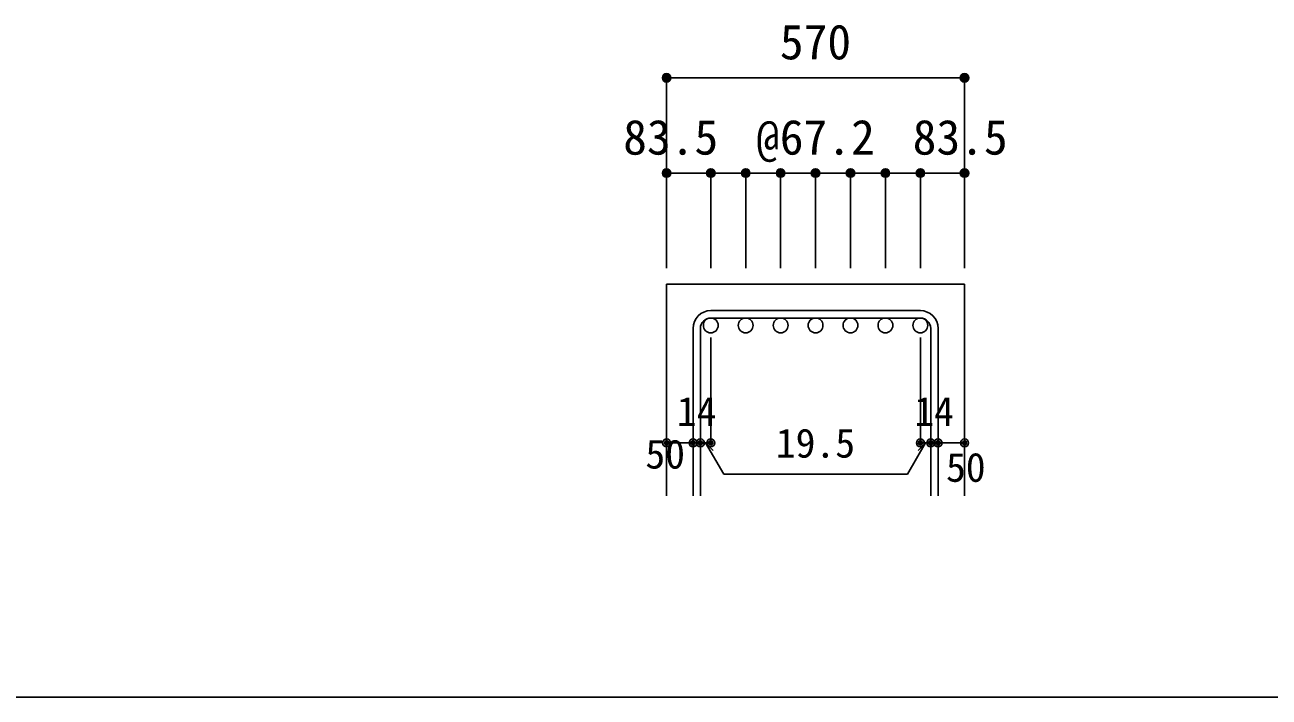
# Model space of a CAD drawing. Units: millimetres at full size, sheet at 1:30; details may follow other scales. Extents: x -5973 to 5954, y -4195 to 4201.
# Drawn here: x -942 to 1409, y -4195 to -2925 of the extents above; entities that cross this region are included whole.
import ezdxf
from ezdxf.enums import TextEntityAlignment as Align

# ---------------------------------------------------------------- set-up
doc = ezdxf.new("R2010")
doc.units = ezdxf.units.MM
doc.header["$LTSCALE"] = 30
doc.header["$PDMODE"] = 32
doc.header["$PDSIZE"] = 15
for name, color, linetype in [('0-1_躯体線', 2, 'Continuous'), ('0-5_基礎梁筋', 7, 'Continuous'), ('0-6_スタラップ筋', 7, 'Continuous'), ('0-D_寸法', 4, 'Continuous'), ('F-0_枠', 6, 'Continuous')]:
    doc.layers.add(name, color=color, linetype=linetype)
doc.styles.add('ＭＳ ゴシック', font='')
doc.styles.get('ＭＳ ゴシック').set_extended_font_data('MS Gothic')

msp = doc.modelspace()

# ---------------------------------------------------------------- linework, layer by layer
at = {"layer": '0-1_躯体線'}
for p, q in [((270.94, -3414.89), (270.94, -3814.89)), ((270.94, -3414.89), (833.94, -3414.89)), ((833.94, -3414.89), (833.94, -3814.89))]:
    msp.add_line(p, q, dxfattribs=at)
at = {"layer": '0-5_基礎梁筋', "color": 3}
for centre in [(354.44, -3492.89), (420.44, -3492.89), (486.44, -3492.89), (552.44, -3492.89), (618.44, -3492.89), (684.44, -3492.89), (750.44, -3492.89)]:
    msp.add_circle(centre, 14, dxfattribs=at)
at = {"layer": '0-6_スタラップ筋'}
for p, q in [((750.44, -3464.89), (354.44, -3464.89)), ((750.44, -3478.89), (354.44, -3478.89)), ((320.94, -3498.39), (320.94, -3814.89)), ((334.94, -3498.39), (334.94, -3814.89)), ((769.94, -3498.39), (769.94, -3814.89)), ((783.94, -3498.39), (783.94, -3814.89))]:
    msp.add_line(p, q, dxfattribs=at)
for centre, radius, start, end in [((354.44, -3498.39), 33.5, 90, 180), ((354.44, -3498.39), 19.5, 90, 180), ((750.44, -3498.39), 33.5, 0, 90), ((750.44, -3498.39), 19.5, 0, 90)]:
    msp.add_arc(centre, radius, start, end, dxfattribs=at)
at = {"layer": '0-D_寸法'}
for p, q in [((270.94, -3024.89), (270.94, -3204.89)), ((270.94, -3024.89), (833.94, -3024.89)), ((833.94, -3024.89), (833.94, -3204.89)), ((833.94, -3024.89), (833.94, -3204.89)), ((354.44, -3204.89), (270.94, -3204.89)), ((270.94, -3204.89), (270.94, -3384.89)), ((552.44, -3204.89), (354.44, -3204.89)), ((354.44, -3204.89), (354.44, -3384.89)), ((420.44, -3204.89), (420.44, -3384.89)), ((486.44, -3204.89), (486.44, -3384.89)), ((552.44, -3204.89), (552.44, -3384.89)), ((750.44, -3204.89), (552.44, -3204.89)), ((618.44, -3204.89), (618.44, -3384.89)), ((684.44, -3204.89), (684.44, -3384.89)), ((750.44, -3204.89), (750.44, -3384.89)), ((833.94, -3204.89), (750.44, -3204.89)), ((833.94, -3204.89), (833.94, -3384.89)), ((833.94, -3204.89), (833.94, -3384.89)), ((354.44, -3714.89), (354.44, -3515.56)), ((750.44, -3714.89), (750.44, -3515.56)), ((270.94, -3714.89), (320.94, -3714.89)), ((320.94, -3714.89), (354.44, -3714.89)), ((344.69, -3714.89), (358.83, -3729.04)), ((344.69, -3714.89), (378.91, -3774.17)), ((760.19, -3714.89), (725.96, -3774.17)), ((760.19, -3714.89), (746.04, -3729.04)), ((750.44, -3714.89), (833.94, -3714.89)), ((769.94, -3714.89), (783.94, -3714.89)), ((378.91, -3774.17), (725.96, -3774.17))]:
    msp.add_line(p, q, dxfattribs=at)
for centre, radius in [((270.94, -3024.89), 8), ((270.94, -3024.89), 7.2), ((270.94, -3024.89), 6.4), ((270.94, -3024.89), 5.6), ((270.94, -3024.89), 4.8), ((270.94, -3024.89), 4), ((270.94, -3024.89), 3.2), ((270.94, -3024.89), 2.4), ((270.94, -3024.89), 1.6), ((270.94, -3024.89), 0.8), ((833.94, -3024.89), 8), ((833.94, -3024.89), 7.2), ((833.94, -3024.89), 6.4), ((833.94, -3024.89), 5.6), ((833.94, -3024.89), 4.8), ((833.94, -3024.89), 4), ((833.94, -3024.89), 3.2), ((833.94, -3024.89), 2.4), ((833.94, -3024.89), 1.6), ((833.94, -3024.89), 0.8), ((270.94, -3204.89), 8), ((354.44, -3204.89), 8), ((420.44, -3204.89), 8), ((486.44, -3204.89), 8), ((552.44, -3204.89), 8), ((618.44, -3204.89), 8), ((684.44, -3204.89), 8), ((750.44, -3204.89), 8), ((833.94, -3204.89), 8), ((270.94, -3204.89), 7.2), ((270.94, -3204.89), 6.4), ((270.94, -3204.89), 5.6), ((270.94, -3204.89), 4.8), ((270.94, -3204.89), 4), ((270.94, -3204.89), 3.2), ((270.94, -3204.89), 2.4), ((270.94, -3204.89), 1.6), ((270.94, -3204.89), 0.8), ((354.44, -3204.89), 7.2), ((354.44, -3204.89), 6.4), ((354.44, -3204.89), 5.6), ((354.44, -3204.89), 4.8), ((354.44, -3204.89), 4), ((354.44, -3204.89), 3.2), ((354.44, -3204.89), 2.4), ((354.44, -3204.89), 1.6), ((354.44, -3204.89), 0.8), ((420.44, -3204.89), 7.2), ((420.44, -3204.89), 6.4), ((420.44, -3204.89), 5.6), ((420.44, -3204.89), 4.8), ((420.44, -3204.89), 4), ((420.44, -3204.89), 3.2), ((420.44, -3204.89), 2.4), ((420.44, -3204.89), 1.6), ((420.44, -3204.89), 0.8), ((486.44, -3204.89), 7.2), ((486.44, -3204.89), 6.4), ((486.44, -3204.89), 5.6), ((486.44, -3204.89), 4.8), ((486.44, -3204.89), 4), ((486.44, -3204.89), 3.2), ((486.44, -3204.89), 2.4), ((486.44, -3204.89), 1.6), ((486.44, -3204.89), 0.8), ((552.44, -3204.89), 7.2), ((552.44, -3204.89), 6.4), ((552.44, -3204.89), 5.6), ((552.44, -3204.89), 4.8), ((552.44, -3204.89), 4), ((552.44, -3204.89), 3.2), ((552.44, -3204.89), 2.4), ((552.44, -3204.89), 1.6), ((552.44, -3204.89), 0.8), ((618.44, -3204.89), 7.2), ((618.44, -3204.89), 6.4), ((618.44, -3204.89), 5.6), ((618.44, -3204.89), 4.8), ((618.44, -3204.89), 4), ((618.44, -3204.89), 3.2), ((618.44, -3204.89), 2.4), ((618.44, -3204.89), 1.6), ((618.44, -3204.89), 0.8), ((684.44, -3204.89), 7.2), ((684.44, -3204.89), 6.4), ((684.44, -3204.89), 5.6), ((684.44, -3204.89), 4.8), ((684.44, -3204.89), 4), ((684.44, -3204.89), 3.2), ((684.44, -3204.89), 2.4), ((684.44, -3204.89), 1.6), ((684.44, -3204.89), 0.8), ((750.44, -3204.89), 7.2), ((750.44, -3204.89), 6.4), ((750.44, -3204.89), 5.6), ((750.44, -3204.89), 4.8), ((750.44, -3204.89), 4), ((750.44, -3204.89), 3.2), ((750.44, -3204.89), 2.4), ((750.44, -3204.89), 1.6), ((750.44, -3204.89), 0.8), ((833.94, -3204.89), 7.2), ((833.94, -3204.89), 6.4), ((833.94, -3204.89), 5.6), ((833.94, -3204.89), 4.8), ((833.94, -3204.89), 4), ((833.94, -3204.89), 3.2), ((833.94, -3204.89), 2.4), ((833.94, -3204.89), 1.6), ((833.94, -3204.89), 0.8), ((270.94, -3714.89), 4), ((270.94, -3714.89), 3.6), ((270.94, -3714.89), 3.2), ((270.94, -3714.89), 2.8), ((270.94, -3714.89), 2.4), ((270.94, -3714.89), 2), ((270.94, -3714.89), 1.6), ((270.94, -3714.89), 1.2), ((270.94, -3714.89), 0.8), ((270.94, -3714.89), 0.4), ((320.94, -3714.89), 4), ((320.94, -3714.89), 3.6), ((320.94, -3714.89), 3.2), ((320.94, -3714.89), 2.8), ((320.94, -3714.89), 2.4), ((320.94, -3714.89), 2), ((320.94, -3714.89), 1.6), ((320.94, -3714.89), 1.2), ((320.94, -3714.89), 0.8), ((320.94, -3714.89), 0.4), ((334.94, -3714.89), 4), ((334.94, -3714.89), 3.6), ((334.94, -3714.89), 3.2), ((334.94, -3714.89), 2.8), ((334.94, -3714.89), 2.4), ((334.94, -3714.89), 2), ((334.94, -3714.89), 1.6), ((334.94, -3714.89), 1.2), ((334.94, -3714.89), 0.8), ((334.94, -3714.89), 0.4), ((354.44, -3714.89), 4), ((354.44, -3714.89), 3.6), ((354.44, -3714.89), 3.2), ((354.44, -3714.89), 2.8), ((354.44, -3714.89), 2.4), ((354.44, -3714.89), 2), ((354.44, -3714.89), 1.6), ((354.44, -3714.89), 1.2), ((354.44, -3714.89), 0.8), ((354.44, -3714.89), 0.4), ((750.44, -3714.89), 4), ((750.44, -3714.89), 3.6), ((750.44, -3714.89), 3.2), ((750.44, -3714.89), 2.8), ((750.44, -3714.89), 2.4), ((750.44, -3714.89), 2), ((750.44, -3714.89), 1.6), ((750.44, -3714.89), 1.2), ((750.44, -3714.89), 0.8), ((750.44, -3714.89), 0.4), ((769.94, -3714.89), 4), ((769.94, -3714.89), 3.6), ((769.94, -3714.89), 3.2), ((769.94, -3714.89), 2.8), ((769.94, -3714.89), 2.4), ((769.94, -3714.89), 2), ((769.94, -3714.89), 1.6), ((769.94, -3714.89), 1.2), ((769.94, -3714.89), 0.8), ((769.94, -3714.89), 0.4), ((783.94, -3714.89), 4), ((783.94, -3714.89), 3.6), ((783.94, -3714.89), 3.2), ((783.94, -3714.89), 2.8), ((783.94, -3714.89), 2.4), ((783.94, -3714.89), 2), ((783.94, -3714.89), 1.6), ((783.94, -3714.89), 1.2), ((783.94, -3714.89), 0.8), ((783.94, -3714.89), 0.4), ((833.94, -3714.89), 4), ((833.94, -3714.89), 3.6), ((833.94, -3714.89), 3.2), ((833.94, -3714.89), 2.8), ((833.94, -3714.89), 2.4), ((833.94, -3714.89), 2), ((833.94, -3714.89), 1.6), ((833.94, -3714.89), 1.2), ((833.94, -3714.89), 0.8), ((833.94, -3714.89), 0.4)]:
    msp.add_circle(centre, radius, dxfattribs=at)
at = {"layer": '0-D_寸法', "color": 7}
for p in [(270.94, -3024.89), (833.94, -3024.89), (270.94, -3204.89), (354.44, -3204.89), (420.44, -3204.89), (486.44, -3204.89), (552.44, -3204.89), (618.44, -3204.89), (684.44, -3204.89), (750.44, -3204.89), (833.94, -3204.89), (270.94, -3714.89), (320.94, -3714.89), (334.94, -3714.89), (354.44, -3714.89), (750.44, -3714.89), (769.94, -3714.89), (783.94, -3714.89), (833.94, -3714.89)]:
    msp.add_point(p, dxfattribs=at)
at = {"layer": 'F-0_枠'}
msp.add_line((5954.1, -4195.24), (-5972.88, -4195.24), dxfattribs=at)

# ---------------------------------------------------------------- texts
at = {"layer": '0-D_寸法', "style": 'ＭＳ ゴシック'}
for s, height, p in [('570', 65.98, (484.94, -3009.89)), ('83.5', 65.98, (188.94, -3189.89)), ('@67.2', 65.98, (439.94, -3189.89)), ('83.5', 65.98, (735.94, -3189.89)), ('14', 54.99, (290.4, -3699.44)), ('14', 54.99, (738.98, -3699.44)), ('19.5', 54.99, (477.44, -3759.17)), ('50', 54.99, (230.94, -3779.89)), ('50', 54.99, (798.94, -3804.89))]:
    msp.add_text(s, height=height, dxfattribs=at).set_placement(p, align=Align.BOTTOM_LEFT)

doc.saveas('drawing.dxf')
